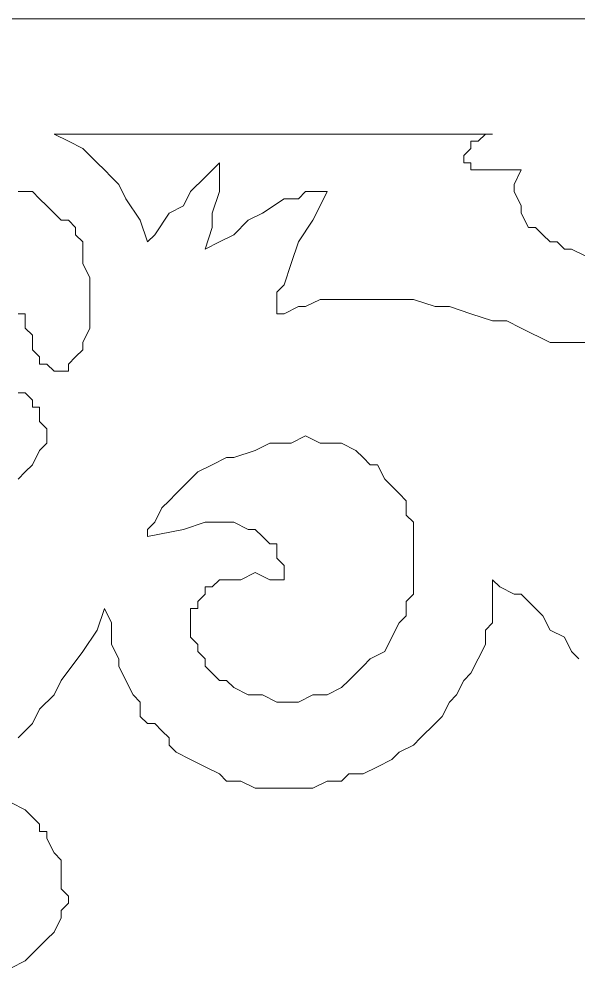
# Model space of a CAD drawing. Extents: x -66030 to 95157, y -13132 to 45879.
# Drawn here: x -63703 to -63400, y 8548 to 9063 of the extents above; entities that cross this region are included whole.
import ezdxf

# ---------------------------------------------------------------- set-up
doc = ezdxf.new("R2010")
doc.units = 0
doc.header["$LTSCALE"] = 100
doc.header["$MEASUREMENT"] = 0
doc.layers.get('0').update_dxf_attribs({"linetype": 'CONTINUOUS'})

msp = doc.modelspace()

# ---------------------------------------------------------------- linework, layer by layer
at = {"lineweight": 0}
for points in [[(-64274.2, 9063.17), (-62848.52, 9063.17)], [(-64274.2, 9063.17), (-62848.52, 9063.17)], [(-63395.36, 8934.27), (-63403.17, 8938.18), (-63407.08, 8938.18), (-63410.98, 8942.09), (-63414.89, 8942.09), (-63418.79, 8945.99), (-63422.7, 8949.9), (-63426.6, 8949.9), (-63430.51, 8957.71), (-63430.51, 8961.62), (-63434.42, 8969.43), (-63434.42, 8973.33), (-63430.51, 8981.15), (-63438.32, 8981.15), (-63442.23, 8981.15), (-63450.04, 8981.15), (-63453.95, 8981.15), (-63453.95, 8981.15), (-63457.85, 8981.15), (-63457.85, 8985.05), (-63461.76, 8985.05), (-63461.76, 8985.05), (-63461.76, 8988.96), (-63457.85, 8992.86), (-63457.85, 8992.86), (-63457.85, 8996.77), (-63453.95, 8996.77), (-63450.04, 9000.67), (-63446.13, 9000.67), (-63684.4, 9000.67), (-63684.4, 9000.67), (-63676.59, 8996.77), (-63668.77, 8992.86), (-63664.87, 8988.96), (-63660.96, 8985.05), (-63657.06, 8981.15), (-63653.15, 8977.24), (-63649.25, 8973.33), (-63645.34, 8965.52), (-63637.53, 8953.8), (-63633.62, 8942.09), (-63629.72, 8945.99), (-63621.9, 8957.71), (-63614.09, 8961.62), (-63610.19, 8969.43), (-63602.37, 8977.24), (-63594.56, 8985.05), (-63594.56, 8981.15), (-63594.56, 8973.33), (-63594.56, 8969.43), (-63598.47, 8957.71), (-63598.47, 8949.9), (-63602.37, 8938.18), (-63594.56, 8942.09), (-63586.75, 8945.99), (-63578.94, 8953.8), (-63571.13, 8957.71), (-63559.41, 8965.52), (-63551.6, 8965.52), (-63547.69, 8969.43), (-63539.88, 8969.43), (-63535.97, 8969.43), (-63539.88, 8961.62), (-63543.78, 8953.8), (-63551.6, 8942.09), (-63555.5, 8930.37), (-63559.41, 8918.65), (-63563.31, 8914.74), (-63563.31, 8910.84), (-63563.31, 8906.93), (-63563.31, 8903.03), (-63559.41, 8903.03), (-63551.6, 8906.93), (-63547.69, 8906.93), (-63539.88, 8910.84), (-63532.07, 8910.84), (-63528.16, 8910.84), (-63516.44, 8910.84), (-63504.72, 8910.84), (-63489.1, 8910.84), (-63477.38, 8906.93), (-63469.57, 8906.93), (-63457.85, 8903.03), (-63446.13, 8899.12), (-63438.32, 8899.12), (-63430.51, 8895.21), (-63414.89, 8887.4), (-63407.08, 8887.4), (-63403.17, 8887.4), (-63395.36, 8887.4)], [(-63395.36, 8934.27), (-63403.17, 8938.18), (-63407.08, 8938.18), (-63410.98, 8942.09), (-63414.89, 8942.09), (-63418.79, 8945.99), (-63422.7, 8949.9), (-63426.6, 8949.9), (-63430.51, 8957.71), (-63430.51, 8961.62), (-63434.42, 8969.43), (-63434.42, 8973.33), (-63430.51, 8981.15), (-63438.32, 8981.15), (-63442.23, 8981.15), (-63450.04, 8981.15), (-63453.95, 8981.15), (-63453.95, 8981.15), (-63457.85, 8981.15), (-63457.85, 8985.05), (-63461.76, 8985.05), (-63461.76, 8985.05), (-63461.76, 8988.96), (-63457.85, 8992.86), (-63457.85, 8992.86), (-63457.85, 8996.77), (-63453.95, 8996.77), (-63450.04, 9000.67), (-63446.13, 9000.67), (-63684.4, 9000.67), (-63684.4, 9000.67), (-63676.59, 8996.77), (-63668.77, 8992.86), (-63664.87, 8988.96), (-63660.96, 8985.05), (-63657.06, 8981.15), (-63653.15, 8977.24), (-63649.25, 8973.33), (-63645.34, 8965.52), (-63637.53, 8953.8), (-63633.62, 8942.09), (-63629.72, 8945.99), (-63621.9, 8957.71), (-63614.09, 8961.62), (-63610.19, 8969.43), (-63602.37, 8977.24), (-63594.56, 8985.05), (-63594.56, 8981.15), (-63594.56, 8973.33), (-63594.56, 8969.43), (-63598.47, 8957.71), (-63598.47, 8949.9), (-63602.37, 8938.18), (-63594.56, 8942.09), (-63586.75, 8945.99), (-63578.94, 8953.8), (-63571.13, 8957.71), (-63559.41, 8965.52), (-63551.6, 8965.52), (-63547.69, 8969.43), (-63539.88, 8969.43), (-63535.97, 8969.43), (-63539.88, 8961.62), (-63543.78, 8953.8), (-63551.6, 8942.09), (-63555.5, 8930.37), (-63559.41, 8918.65), (-63563.31, 8914.74), (-63563.31, 8910.84), (-63563.31, 8906.93), (-63563.31, 8903.03), (-63559.41, 8903.03), (-63551.6, 8906.93), (-63547.69, 8906.93), (-63539.88, 8910.84), (-63532.07, 8910.84), (-63528.16, 8910.84), (-63516.44, 8910.84), (-63504.72, 8910.84), (-63489.1, 8910.84), (-63477.38, 8906.93), (-63469.57, 8906.93), (-63457.85, 8903.03), (-63446.13, 8899.12), (-63438.32, 8899.12), (-63430.51, 8895.21), (-63414.89, 8887.4), (-63407.08, 8887.4), (-63403.17, 8887.4), (-63395.36, 8887.4)], [(-63703.93, 8903.03), (-63700.02, 8903.03), (-63700.02, 8903.03), (-63700.02, 8899.12), (-63700.02, 8895.21), (-63696.12, 8891.31), (-63696.12, 8887.4), (-63696.12, 8883.5), (-63692.21, 8879.59), (-63692.21, 8875.68), (-63688.3, 8875.68), (-63684.4, 8871.78), (-63684.4, 8871.78), (-63680.49, 8871.78), (-63676.59, 8871.78), (-63676.59, 8875.68), (-63672.68, 8879.59), (-63672.68, 8879.59), (-63668.77, 8883.5), (-63668.77, 8887.4), (-63664.87, 8895.21), (-63664.87, 8899.12), (-63664.87, 8906.93), (-63664.87, 8914.74), (-63664.87, 8922.56), (-63668.77, 8930.37), (-63668.77, 8938.18), (-63668.77, 8942.09), (-63672.68, 8945.99), (-63672.68, 8949.9), (-63676.59, 8953.8), (-63680.49, 8953.8), (-63684.4, 8957.71), (-63688.3, 8961.62), (-63692.21, 8965.52), (-63696.12, 8969.43), (-63703.93, 8969.43)], [(-63703.93, 8903.03), (-63700.02, 8903.03), (-63700.02, 8903.03), (-63700.02, 8899.12), (-63700.02, 8895.21), (-63696.12, 8891.31), (-63696.12, 8887.4), (-63696.12, 8883.5), (-63692.21, 8879.59), (-63692.21, 8875.68), (-63688.3, 8875.68), (-63684.4, 8871.78), (-63684.4, 8871.78), (-63680.49, 8871.78), (-63676.59, 8871.78), (-63676.59, 8875.68), (-63672.68, 8879.59), (-63672.68, 8879.59), (-63668.77, 8883.5), (-63668.77, 8887.4), (-63664.87, 8895.21), (-63664.87, 8899.12), (-63664.87, 8906.93), (-63664.87, 8914.74), (-63664.87, 8922.56), (-63668.77, 8930.37), (-63668.77, 8938.18), (-63668.77, 8942.09), (-63672.68, 8945.99), (-63672.68, 8949.9), (-63676.59, 8953.8), (-63680.49, 8953.8), (-63684.4, 8957.71), (-63688.3, 8961.62), (-63692.21, 8965.52), (-63696.12, 8969.43), (-63703.93, 8969.43)], [(-63703.93, 8813.19), (-63700.02, 8817.09), (-63696.12, 8821), (-63692.21, 8828.81), (-63688.3, 8832.72), (-63688.3, 8836.62), (-63688.3, 8840.53), (-63692.21, 8844.44), (-63692.21, 8848.34), (-63692.21, 8852.25), (-63696.12, 8852.25), (-63696.12, 8856.15), (-63700.02, 8860.06), (-63703.93, 8860.06)], [(-63703.93, 8813.19), (-63700.02, 8817.09), (-63696.12, 8821), (-63692.21, 8828.81), (-63688.3, 8832.72), (-63688.3, 8836.62), (-63688.3, 8840.53), (-63692.21, 8844.44), (-63692.21, 8848.34), (-63692.21, 8852.25), (-63696.12, 8852.25), (-63696.12, 8856.15), (-63700.02, 8860.06), (-63703.93, 8860.06)], [(-63399.26, 8715.54), (-63403.17, 8719.45), (-63407.08, 8727.26), (-63414.89, 8731.16), (-63418.79, 8738.98), (-63426.6, 8746.79), (-63430.51, 8750.69), (-63434.42, 8750.69), (-63442.23, 8754.6), (-63446.13, 8758.5), (-63446.13, 8750.69), (-63446.13, 8742.88), (-63446.13, 8735.07), (-63450.04, 8731.16), (-63450.04, 8723.35), (-63453.95, 8715.54), (-63457.85, 8707.73), (-63461.76, 8703.82), (-63465.66, 8696.01), (-63469.57, 8692.1), (-63473.48, 8684.29), (-63477.38, 8680.39), (-63485.19, 8672.57), (-63489.1, 8668.67), (-63496.91, 8664.76), (-63500.82, 8660.86), (-63508.63, 8656.95), (-63516.44, 8653.04), (-63524.25, 8653.04), (-63528.16, 8649.14), (-63535.97, 8649.14), (-63543.78, 8645.23), (-63551.6, 8645.23), (-63559.41, 8645.23), (-63567.22, 8645.23), (-63575.03, 8645.23), (-63582.84, 8649.14), (-63590.66, 8649.14), (-63594.56, 8653.04), (-63602.37, 8656.95), (-63610.19, 8660.86), (-63618, 8664.76), (-63621.9, 8668.67), (-63621.9, 8672.57), (-63625.81, 8676.48), (-63629.72, 8680.39), (-63633.62, 8680.39), (-63637.53, 8684.29), (-63637.53, 8692.1), (-63641.43, 8696.01), (-63645.34, 8703.82), (-63649.25, 8711.63), (-63649.25, 8715.54), (-63653.15, 8723.35), (-63653.15, 8727.26), (-63653.15, 8735.07), (-63657.06, 8742.88), (-63660.96, 8731.16), (-63668.77, 8719.45), (-63680.49, 8703.82), (-63684.4, 8696.01), (-63692.21, 8688.2), (-63696.12, 8680.39), (-63703.93, 8672.57)], [(-63399.26, 8715.54), (-63403.17, 8719.45), (-63407.08, 8727.26), (-63414.89, 8731.16), (-63418.79, 8738.98), (-63426.6, 8746.79), (-63430.51, 8750.69), (-63434.42, 8750.69), (-63442.23, 8754.6), (-63446.13, 8758.5), (-63446.13, 8750.69), (-63446.13, 8742.88), (-63446.13, 8735.07), (-63450.04, 8731.16), (-63450.04, 8723.35), (-63453.95, 8715.54), (-63457.85, 8707.73), (-63461.76, 8703.82), (-63465.66, 8696.01), (-63469.57, 8692.1), (-63473.48, 8684.29), (-63477.38, 8680.39), (-63485.19, 8672.57), (-63489.1, 8668.67), (-63496.91, 8664.76), (-63500.82, 8660.86), (-63508.63, 8656.95), (-63516.44, 8653.04), (-63524.25, 8653.04), (-63528.16, 8649.14), (-63535.97, 8649.14), (-63543.78, 8645.23), (-63551.6, 8645.23), (-63559.41, 8645.23), (-63567.22, 8645.23), (-63575.03, 8645.23), (-63582.84, 8649.14), (-63590.66, 8649.14), (-63594.56, 8653.04), (-63602.37, 8656.95), (-63610.19, 8660.86), (-63618, 8664.76), (-63621.9, 8668.67), (-63621.9, 8672.57), (-63625.81, 8676.48), (-63629.72, 8680.39), (-63633.62, 8680.39), (-63637.53, 8684.29), (-63637.53, 8692.1), (-63641.43, 8696.01), (-63645.34, 8703.82), (-63649.25, 8711.63), (-63649.25, 8715.54), (-63653.15, 8723.35), (-63653.15, 8727.26), (-63653.15, 8735.07), (-63657.06, 8742.88), (-63660.96, 8731.16), (-63668.77, 8719.45), (-63680.49, 8703.82), (-63684.4, 8696.01), (-63692.21, 8688.2), (-63696.12, 8680.39), (-63703.93, 8672.57)], [(-63707.83, 8637.42), (-63700.02, 8633.51), (-63696.12, 8629.61), (-63692.21, 8625.7), (-63692.21, 8621.8), (-63688.3, 8621.8), (-63688.3, 8617.89), (-63684.4, 8610.08), (-63680.49, 8606.17), (-63680.49, 8602.27), (-63680.49, 8594.45), (-63680.49, 8590.55), (-63676.59, 8586.64), (-63676.59, 8582.74), (-63680.49, 8578.83), (-63680.49, 8574.92), (-63684.4, 8567.11), (-63688.3, 8563.21), (-63692.21, 8559.3), (-63696.12, 8555.39), (-63700.02, 8551.49), (-63707.83, 8547.58)], [(-63707.83, 8637.42), (-63700.02, 8633.51), (-63696.12, 8629.61), (-63692.21, 8625.7), (-63692.21, 8621.8), (-63688.3, 8621.8), (-63688.3, 8617.89), (-63684.4, 8610.08), (-63680.49, 8606.17), (-63680.49, 8602.27), (-63680.49, 8594.45), (-63680.49, 8590.55), (-63676.59, 8586.64), (-63676.59, 8582.74), (-63680.49, 8578.83), (-63680.49, 8574.92), (-63684.4, 8567.11), (-63688.3, 8563.21), (-63692.21, 8559.3), (-63696.12, 8555.39), (-63700.02, 8551.49), (-63707.83, 8547.58)]]:
    msp.add_lwpolyline(points, dxfattribs=at)
msp.add_lwpolyline([(-63614.09, 8785.85), (-63633.62, 8781.94), (-63633.62, 8785.85), (-63629.72, 8789.75), (-63625.81, 8797.56), (-63621.9, 8801.47), (-63618, 8805.38), (-63614.09, 8809.28), (-63610.19, 8813.19), (-63606.28, 8817.09), (-63598.47, 8821), (-63590.66, 8824.91), (-63586.75, 8824.91), (-63575.03, 8828.81), (-63567.22, 8832.72), (-63559.41, 8832.72), (-63555.5, 8832.72), (-63547.69, 8836.62), (-63539.88, 8832.72), (-63532.07, 8832.72), (-63528.16, 8832.72), (-63520.35, 8828.81), (-63516.44, 8824.91), (-63512.54, 8821), (-63508.63, 8821), (-63504.72, 8813.19), (-63500.82, 8809.28), (-63496.91, 8805.38), (-63493.01, 8801.47), (-63493.01, 8793.66), (-63489.1, 8789.75), (-63489.1, 8781.94), (-63489.1, 8778.03), (-63489.1, 8770.22), (-63489.1, 8766.32), (-63489.1, 8758.5), (-63489.1, 8750.69), (-63493.01, 8746.79), (-63493.01, 8738.98), (-63496.91, 8735.07), (-63500.82, 8727.26), (-63504.72, 8719.45), (-63512.54, 8715.54), (-63516.44, 8711.63), (-63524.25, 8703.82), (-63524.25, 8703.82), (-63528.16, 8699.92), (-63535.97, 8696.01), (-63543.78, 8696.01), (-63551.6, 8692.1), (-63555.5, 8692.1), (-63563.31, 8692.1), (-63571.13, 8696.01), (-63578.94, 8696.01), (-63586.75, 8699.92), (-63590.66, 8703.82), (-63594.56, 8703.82), (-63598.47, 8707.73), (-63598.47, 8707.73), (-63602.37, 8711.63), (-63602.37, 8715.54), (-63606.28, 8719.45), (-63606.28, 8719.45), (-63606.28, 8723.35), (-63610.19, 8727.26), (-63610.19, 8731.16), (-63610.19, 8735.07), (-63610.19, 8738.98), (-63610.19, 8742.88), (-63606.28, 8742.88), (-63606.28, 8746.79), (-63602.37, 8750.69), (-63602.37, 8754.6), (-63598.47, 8754.6), (-63594.56, 8758.5), (-63590.66, 8758.5), (-63586.75, 8758.5), (-63582.84, 8758.5), (-63575.03, 8762.41), (-63567.22, 8758.5), (-63559.41, 8758.5), (-63559.41, 8762.41), (-63559.41, 8766.32), (-63559.41, 8766.32), (-63563.31, 8770.22), (-63563.31, 8774.13), (-63563.31, 8778.03), (-63567.22, 8778.03), (-63571.13, 8781.94), (-63575.03, 8785.85), (-63578.94, 8785.85), (-63586.75, 8789.75), (-63594.56, 8789.75), (-63602.37, 8789.75), (-63614.09, 8785.85)], close=True, dxfattribs=at)
msp.add_lwpolyline([(-63614.09, 8785.85), (-63633.62, 8781.94), (-63633.62, 8785.85), (-63629.72, 8789.75), (-63625.81, 8797.56), (-63621.9, 8801.47), (-63618, 8805.38), (-63614.09, 8809.28), (-63610.19, 8813.19), (-63606.28, 8817.09), (-63598.47, 8821), (-63590.66, 8824.91), (-63586.75, 8824.91), (-63575.03, 8828.81), (-63567.22, 8832.72), (-63559.41, 8832.72), (-63555.5, 8832.72), (-63547.69, 8836.62), (-63539.88, 8832.72), (-63532.07, 8832.72), (-63528.16, 8832.72), (-63520.35, 8828.81), (-63516.44, 8824.91), (-63512.54, 8821), (-63508.63, 8821), (-63504.72, 8813.19), (-63500.82, 8809.28), (-63496.91, 8805.38), (-63493.01, 8801.47), (-63493.01, 8793.66), (-63489.1, 8789.75), (-63489.1, 8781.94), (-63489.1, 8778.03), (-63489.1, 8770.22), (-63489.1, 8766.32), (-63489.1, 8758.5), (-63489.1, 8750.69), (-63493.01, 8746.79), (-63493.01, 8738.98), (-63496.91, 8735.07), (-63500.82, 8727.26), (-63504.72, 8719.45), (-63512.54, 8715.54), (-63516.44, 8711.63), (-63524.25, 8703.82), (-63524.25, 8703.82), (-63528.16, 8699.92), (-63535.97, 8696.01), (-63543.78, 8696.01), (-63551.6, 8692.1), (-63555.5, 8692.1), (-63563.31, 8692.1), (-63571.13, 8696.01), (-63578.94, 8696.01), (-63586.75, 8699.92), (-63590.66, 8703.82), (-63594.56, 8703.82), (-63598.47, 8707.73), (-63598.47, 8707.73), (-63602.37, 8711.63), (-63602.37, 8715.54), (-63606.28, 8719.45), (-63606.28, 8719.45), (-63606.28, 8723.35), (-63610.19, 8727.26), (-63610.19, 8731.16), (-63610.19, 8735.07), (-63610.19, 8738.98), (-63610.19, 8742.88), (-63606.28, 8742.88), (-63606.28, 8746.79), (-63602.37, 8750.69), (-63602.37, 8754.6), (-63598.47, 8754.6), (-63594.56, 8758.5), (-63590.66, 8758.5), (-63586.75, 8758.5), (-63582.84, 8758.5), (-63575.03, 8762.41), (-63567.22, 8758.5), (-63559.41, 8758.5), (-63559.41, 8762.41), (-63559.41, 8766.32), (-63559.41, 8766.32), (-63563.31, 8770.22), (-63563.31, 8774.13), (-63563.31, 8778.03), (-63567.22, 8778.03), (-63571.13, 8781.94), (-63575.03, 8785.85), (-63578.94, 8785.85), (-63586.75, 8789.75), (-63594.56, 8789.75), (-63602.37, 8789.75), (-63614.09, 8785.85)], close=True, dxfattribs=at)

doc.saveas('drawing.dxf')
